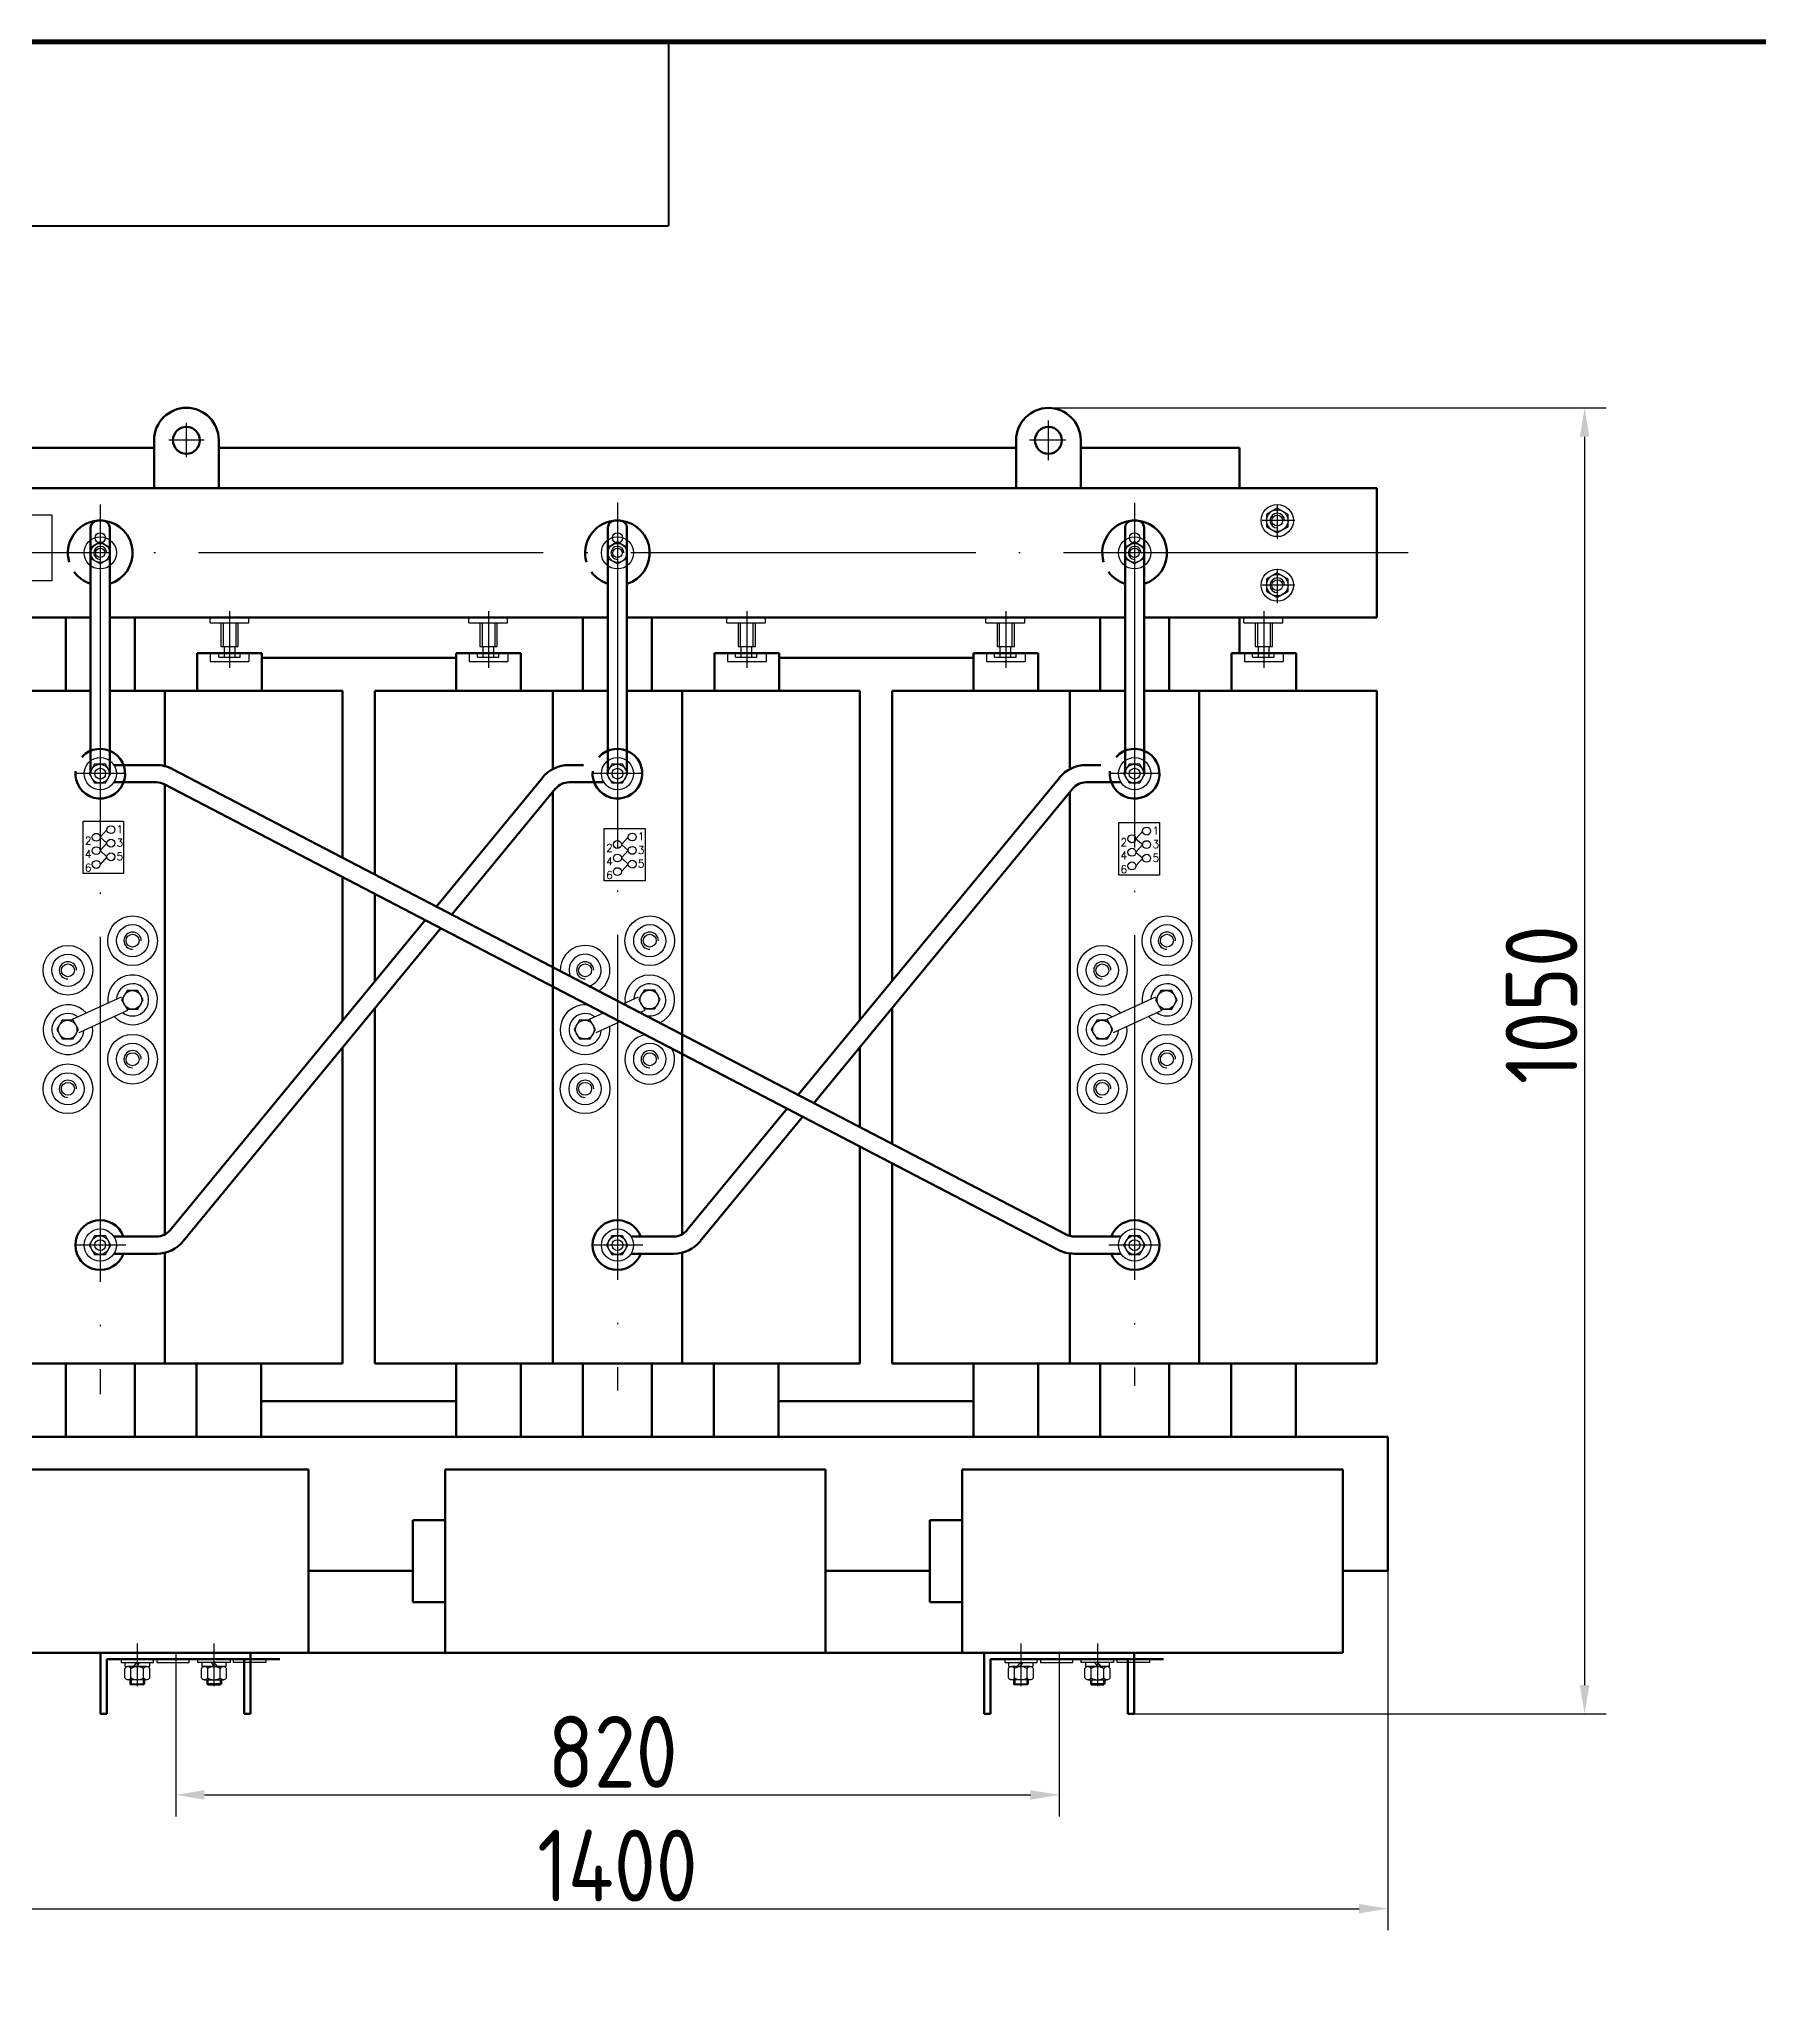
# Model space of a CAD drawing. Header units: millimetres. Extents: x 1190 to 1604, y -412 to -119.
# Drawn here: x 1258.6 to 1378.3, y -265.2 to -128.4 of the extents above; entities that cross this region are included whole.
import ezdxf

# ---------------------------------------------------------------- set-up
doc = ezdxf.new("R2010")
doc.units = ezdxf.units.MM
doc.linetypes.add('ACAD_ISO04W100', pattern=[30, 24, -3, 0, -3])
doc.linetypes.add('HIDDEN', pattern=[9.525, 6.35, -3.175])
doc.layers.get('0').update_dxf_attribs({"color": 1, "linetype": 'ACAD_ISO04W100', "lineweight": 25})
doc.layers.get('Defpoints').update_dxf_attribs({"color": 8, "lineweight": 25})
doc.layers.add('1', color=4, linetype='Continuous')
for name, color, linetype, lineweight in [('标注、文本', 3, 'Continuous', 25), ('粗实线', 4, 'Continuous', 53), ('细实线', 2, 'Continuous', 25), ('虚线', 6, 'HIDDEN', 25)]:
    doc.layers.add(name, color=color, linetype=linetype, lineweight=lineweight)
doc.styles.get("Standard").update_dxf_attribs({"font": 'gbenor.shx', "bigfont": 'gbcbig.shx'})
doc.styles.add('样式 2', font='txt.shx', dxfattribs={"height": 12, "bigfont": 'gbcbig.shx'})
doc.dimstyles.new('1', dxfattribs={"dimtxt": 3.5, "dimasz": 2, "dimexe": 1.5, "dimexo": 0, "dimgap": 0.5, "dimtad": 1, "dimdec": 1, "dimdsep": 46, "dimtxsty": 'Standard', "dimcen": -2.5, "dimclrd": 3, "dimclre": 3, "dimclrt": 3, "dimazin": 2, "dimtfac": 1, "dimtdec": 1, "dimtmove": 0, "dimatfit": 2, "dimfxl": 1.5, "dimarcsym": 0})

# ---------------------------------------------------------------- blocks, each defined once
blk = doc.blocks.new('*D98')
at = {"layer": 'Defpoints', "color": 0, "transparency": 16777216}
for p in [(1245.21, -235.04), (1352.46, -235.04), (1352.46, -258.56)]:
    blk.add_point(p, dxfattribs=at)
at = {"layer": '细实线', "color": 3, "lineweight": -2, "transparency": 16777216}
for p, q in [((1245.21, -235.04), (1245.21, -260.06)), ((1352.46, -235.04), (1352.46, -260.06)), ((1247.21, -258.56), (1350.46, -258.56))]:
    blk.add_line(p, q, dxfattribs=at)
at = {"layer": '细实线', "color": 3, "transparency": 16777216}
for points in [[(1247.21, -258.23), (1247.21, -258.89), (1245.21, -258.56)], [(1350.46, -258.23), (1350.46, -258.89), (1352.46, -258.56)]]:
    blk.add_solid(points, dxfattribs=at)
at = {"layer": '细实线', "color": 3, "transparency": 16777216, "insert": (1298.84, -255.56), "char_height": 5, "attachment_point": 5}
blk.add_mtext('1400', dxfattribs=at)
blk = doc.blocks.new('*D100')
at = {"layer": 'Defpoints', "color": 0, "transparency": 16777216}
for p in [(1268.09, -243.07), (1329.59, -243.21), (1329.59, -250.64)]:
    blk.add_point(p, dxfattribs=at)
at = {"layer": '细实线', "color": 3, "lineweight": -2, "transparency": 16777216}
for p, q in [((1268.09, -243.07), (1268.09, -252.14)), ((1329.59, -243.21), (1329.59, -252.14)), ((1270.09, -250.64), (1327.59, -250.64))]:
    blk.add_line(p, q, dxfattribs=at)
at = {"layer": '细实线', "color": 3, "transparency": 16777216}
for points in [[(1270.09, -250.31), (1270.09, -250.97), (1268.09, -250.64)], [(1327.59, -250.31), (1327.59, -250.97), (1329.59, -250.64)]]:
    blk.add_solid(points, dxfattribs=at)
at = {"layer": '细实线', "color": 3, "transparency": 16777216, "insert": (1298.51, -247.64), "char_height": 5, "attachment_point": 5}
blk.add_mtext('820', dxfattribs=at)
blk = doc.blocks.new('*D101')
at = {"layer": 'Defpoints', "color": 0, "transparency": 16777216}
for p in [(1328.84, -154.08), (1334.81, -244.99), (1366.16, -244.99)]:
    blk.add_point(p, dxfattribs=at)
at = {"layer": '细实线', "color": 3, "lineweight": -2, "transparency": 16777216}
for p, q in [((1328.84, -154.08), (1367.66, -154.08)), ((1366.16, -156.08), (1366.16, -242.99)), ((1334.81, -244.99), (1367.66, -244.99))]:
    blk.add_line(p, q, dxfattribs=at)
at = {"layer": '细实线', "color": 3, "transparency": 16777216}
for points in [[(1365.83, -156.08), (1366.49, -156.08), (1366.16, -154.08)], [(1365.83, -242.99), (1366.49, -242.99), (1366.16, -244.99)]]:
    blk.add_solid(points, dxfattribs=at)
at = {"layer": '细实线', "color": 3, "transparency": 16777216, "insert": (1363.16, -195.62), "char_height": 5, "attachment_point": 5, "rotation": 90}
blk.add_mtext('1050', dxfattribs=at)

msp = doc.modelspace()

# ---------------------------------------------------------------- linework, layer by layer
for p, q in [((1268.84, -157.51), (1268.84, -155.12)), ((1328.84, -157.72), (1328.84, -154.96)), ((1270.08, -156.32), (1267.62, -156.32)), ((1330.06, -156.33), (1327.52, -156.33)), ((1262.84, -160.81), (1262.84, -222.75)), ((1298.84, -160.67), (1298.84, -222.49)), ((1334.84, -160.69), (1334.84, -222.16)), ((1344.77, -160.79), (1344.77, -163.18)), ((1345.98, -161.92), (1343.71, -161.92)), ((1353.88, -164.17), (1244.46, -164.17)), ((1344.77, -165.29), (1344.77, -167.68)), ((1345.98, -166.42), (1343.71, -166.42)), ((1271.84, -168.22), (1271.84, -172.18)), ((1289.87, -168.22), (1289.87, -172.18)), ((1307.84, -168.22), (1307.84, -172.18)), ((1325.87, -168.22), (1325.87, -172.18)), ((1343.84, -168.22), (1343.84, -172.18)), ((1264.61, -179.54), (1261.04, -179.54)), ((1300.61, -179.54), (1297.04, -179.54)), ((1336.61, -179.54), (1333.04, -179.54)), ((1264.61, -212.36), (1261.04, -212.36)), ((1300.61, -212.36), (1297.04, -212.36)), ((1336.61, -212.36), (1333.04, -212.36)), ((1265.42, -240.1), (1265.42, -243.08)), ((1268.09, -240.74), (1268.09, -243.07)), ((1270.75, -240.1), (1270.75, -243.08)), ((1326.92, -240.1), (1326.92, -243.08)), ((1329.59, -240.74), (1329.59, -243.21)), ((1332.25, -240.1), (1332.25, -243.08))]:
    msp.add_line(p, q)
at = {"layer": '1', "color": 0, "lineweight": 40}
for p in [(1302.4, -128.59), (1215.57, -141.41)]:
    msp.add_line(p, (1302.4, -141.41), dxfattribs=at)
at = {"layer": '1', "color": 0, "lineweight": 40, "const_width": 0.345}
msp.add_lwpolyline([(1215.57, -400.92), (1594.46, -400.92), (1594.46, -128.59), (1215.57, -128.59), (1215.57, -400.92)], dxfattribs=at)
at = {"layer": '标注、文本'}
for p, q in [((1263.31, -183.44), (1262.83, -183.97)), ((1262.83, -183.97), (1263.31, -184.38)), ((1263.31, -184.38), (1262.83, -184.9)), ((1299.59, -183.95), (1299.12, -184.47)), ((1299.12, -184.47), (1299.59, -184.88)), ((1335.4, -183.54), (1334.92, -184.07)), ((1334.92, -184.07), (1335.4, -184.48)), ((1335.4, -184.48), (1334.92, -185.01)), ((1262.83, -184.9), (1263.31, -185.33)), ((1263.31, -185.33), (1262.83, -185.86)), ((1299.59, -184.88), (1299.12, -185.41)), ((1299.12, -185.41), (1299.59, -185.84)), ((1299.59, -185.84), (1299.12, -186.36)), ((1334.92, -185.01), (1335.4, -185.43)), ((1335.4, -185.43), (1334.92, -185.96))]:
    msp.add_line(p, q, dxfattribs=at)
at = {"layer": '标注、文本', "color": 2}
msp.add_lwpolyline([(1254.46, -161.53), (1259.48, -161.53), (1259.48, -166.12), (1254.46, -166.12)], close=True, dxfattribs=at)
at = {"layer": '标注、文本'}
for points in [[(1261.64, -182.85), (1264.47, -182.85), (1264.47, -186.5), (1261.64, -186.5)], [(1333.73, -182.95), (1336.57, -182.95), (1336.57, -186.61), (1333.73, -186.61)], [(1297.92, -183.35), (1300.76, -183.35), (1300.76, -187.01), (1297.92, -187.01)]]:
    msp.add_lwpolyline(points, close=True, dxfattribs=at)
for centre, radius in [((1262.84, -163.13), 0.358), ((1298.84, -163.13), 0.358), ((1334.84, -163.13), 0.358), ((1263.58, -183.44), 0.275), ((1335.67, -183.54), 0.275), ((1262.56, -183.97), 0.275), ((1262.56, -184.9), 0.275), ((1263.58, -184.38), 0.275), ((1298.84, -184.47), 0.275), ((1299.87, -183.95), 0.275), ((1299.87, -184.88), 0.275), ((1334.65, -184.07), 0.275), ((1335.67, -184.48), 0.275), ((1262.56, -185.86), 0.275), ((1263.58, -185.33), 0.275), ((1298.84, -185.41), 0.275), ((1298.84, -186.36), 0.275), ((1299.87, -185.84), 0.275), ((1334.65, -185.01), 0.275), ((1334.65, -185.96), 0.275), ((1335.67, -185.43), 0.275)]:
    msp.add_circle(centre, radius, dxfattribs=at)
at = {"layer": '粗实线'}
for p, q in [((1266.59, -156.86), (1255.52, -156.86)), ((1266.59, -156.86), (1263.5, -156.86)), ((1266.59, -159.67), (1266.59, -156.32)), ((1271.09, -159.67), (1271.09, -156.32)), ((1299.5, -156.86), (1271.09, -156.86)), ((1326.59, -156.86), (1299.5, -156.86)), ((1326.59, -159.69), (1326.59, -156.33)), ((1331.09, -159.69), (1331.09, -156.33)), ((1342.15, -156.86), (1331.09, -156.86)), ((1334.17, -156.86), (1331.09, -156.86)), ((1342.15, -156.86), (1342.15, -159.67)), ((1266.59, -159.67), (1245.96, -159.67)), ((1299.5, -159.67), (1263.5, -159.67)), ((1334.17, -159.67), (1299.5, -159.67)), ((1351.71, -159.67), (1331.09, -159.67)), ((1351.71, -168.67), (1351.71, -159.67)), ((1262.17, -179.54), (1262.17, -162.42)), ((1262.67, -161.92), (1262.84, -161.92)), ((1263, -161.92), (1262.84, -161.92)), ((1263.5, -179.54), (1263.5, -162.42)), ((1298.17, -179.54), (1298.17, -162.42)), ((1298.67, -161.92), (1298.84, -161.92)), ((1299, -161.92), (1298.84, -161.92)), ((1299.5, -179.54), (1299.5, -162.42)), ((1334.17, -179.54), (1334.17, -162.42)), ((1334.67, -161.92), (1334.84, -161.92)), ((1335, -161.92), (1334.84, -161.92)), ((1335.5, -179.54), (1335.5, -162.42)), ((1262.17, -168.67), (1245.96, -168.67)), ((1260.44, -168.67), (1260.44, -173.77)), ((1298.17, -168.67), (1263.5, -168.67)), ((1265.24, -168.67), (1265.24, -173.77)), ((1296.44, -168.67), (1296.44, -173.77)), ((1334.17, -168.67), (1299.5, -168.67)), ((1301.24, -168.67), (1301.24, -173.77)), ((1332.44, -168.67), (1332.44, -173.77)), ((1351.71, -168.67), (1335.5, -168.67)), ((1337.24, -168.67), (1337.24, -173.77)), ((1342.15, -168.67), (1342.15, -171.14)), ((1274.09, -171.14), (1269.59, -171.14)), ((1269.59, -171.14), (1269.59, -173.77)), ((1274.09, -171.14), (1274.09, -173.77)), ((1287.62, -171.48), (1274.09, -171.48)), ((1292.12, -171.14), (1287.62, -171.14)), ((1287.62, -171.14), (1287.62, -173.77)), ((1292.12, -171.14), (1292.12, -173.77)), ((1310.09, -171.14), (1305.59, -171.14)), ((1305.59, -171.14), (1305.59, -173.77)), ((1310.09, -171.14), (1310.09, -173.77)), ((1323.62, -171.48), (1310.09, -171.48)), ((1328.12, -171.14), (1323.62, -171.14)), ((1323.62, -171.14), (1323.62, -173.77)), ((1328.12, -171.14), (1328.12, -173.77)), ((1346.09, -171.14), (1341.59, -171.14)), ((1341.59, -171.14), (1341.59, -173.77)), ((1346.09, -171.14), (1346.09, -173.77)), ((1262.17, -173.77), (1245.96, -173.77)), ((1279.71, -173.77), (1263.5, -173.77)), ((1267.34, -173.77), (1267.34, -179.02)), ((1279.71, -173.77), (1279.71, -185.39)), ((1281.96, -173.77), (1281.96, -186.56)), ((1298.17, -173.77), (1281.96, -173.77)), ((1294.34, -173.77), (1294.34, -179.23)), ((1315.71, -173.77), (1299.5, -173.77)), ((1303.34, -173.77), (1303.34, -211.61)), ((1315.71, -173.77), (1315.71, -196.7)), ((1317.96, -173.77), (1317.96, -193.97)), ((1334.17, -173.77), (1317.96, -173.77)), ((1330.34, -173.77), (1330.34, -179.22)), ((1351.71, -173.77), (1335.5, -173.77)), ((1339.34, -173.77), (1339.34, -220.61)), ((1351.71, -173.77), (1351.71, -220.61)), ((1263.79, -178.94), (1266.75, -178.94)), ((1267.86, -179.22), (1330.08, -211.62)), ((1296.48, -178.94), (1295.47, -178.94)), ((1332.48, -178.94), (1331.46, -178.94)), ((1263.79, -180.14), (1266.75, -180.14)), ((1267.3, -180.28), (1329.52, -212.69)), ((1267.34, -180.3), (1267.34, -211.61)), ((1286.24, -188.79), (1293.62, -179.82)), ((1287.32, -189.35), (1294.54, -180.58)), ((1297.88, -180.14), (1295.47, -180.14)), ((1311.43, -201.91), (1329.6, -179.82)), ((1312.51, -202.47), (1330.53, -180.58)), ((1333.88, -180.14), (1331.46, -180.14)), ((1294.34, -180.83), (1294.34, -220.61)), ((1330.34, -180.82), (1330.34, -211.72)), ((1279.71, -186.74), (1279.71, -196.72)), ((1281.96, -187.91), (1281.96, -193.98)), ((1267.7, -211.32), (1285.46, -189.73)), ((1268.62, -212.08), (1286.54, -190.3)), ((1281.96, -195.87), (1281.96, -220.61)), ((1317.96, -195.86), (1317.96, -205.31)), ((1279.71, -198.61), (1279.71, -220.61)), ((1315.71, -198.59), (1315.71, -204.14)), ((1303.68, -211.32), (1310.65, -202.85)), ((1304.61, -212.08), (1311.74, -203.42)), ((1315.71, -205.49), (1315.71, -220.61)), ((1317.96, -206.66), (1317.96, -220.61)), ((1263.79, -211.76), (1266.77, -211.76)), ((1299.79, -211.76), (1302.76, -211.76)), ((1333.88, -211.76), (1330.63, -211.76)), ((1263.79, -212.96), (1266.77, -212.96)), ((1267.34, -212.89), (1267.34, -220.61)), ((1299.79, -212.96), (1302.76, -212.96)), ((1303.34, -212.89), (1303.34, -220.61)), ((1330.34, -212.94), (1330.34, -220.61)), ((1333.88, -212.96), (1330.63, -212.96)), ((1279.71, -220.61), (1245.96, -220.61)), ((1260.44, -220.61), (1260.44, -225.7)), ((1265.24, -220.61), (1265.24, -225.7)), ((1269.55, -220.61), (1269.55, -225.7)), ((1274.05, -220.61), (1274.05, -225.7)), ((1315.71, -220.61), (1281.96, -220.61)), ((1287.62, -220.61), (1287.62, -225.7)), ((1292.12, -220.61), (1292.12, -225.7)), ((1296.44, -220.61), (1296.44, -225.7)), ((1301.24, -220.61), (1301.24, -225.7)), ((1305.55, -220.61), (1305.55, -225.7)), ((1310.05, -220.61), (1310.05, -225.7)), ((1351.71, -220.61), (1317.96, -220.61)), ((1323.62, -220.61), (1323.62, -225.7)), ((1328.12, -220.61), (1328.12, -225.7)), ((1332.44, -220.61), (1332.44, -225.7)), ((1337.24, -220.61), (1337.24, -225.7)), ((1341.55, -220.61), (1341.55, -225.7)), ((1346.05, -220.61), (1346.05, -225.7)), ((1287.62, -223.23), (1274.05, -223.23)), ((1323.62, -223.23), (1310.05, -223.23)), ((1352.46, -225.7), (1245.21, -225.7)), ((1352.46, -225.7), (1352.46, -235.04)), ((1250.84, -227.99), (1277.33, -227.99)), ((1277.33, -227.99), (1277.33, -240.74)), ((1313.33, -227.99), (1286.84, -227.99)), ((1286.84, -227.99), (1286.84, -240.74)), ((1286.84, -227.99), (1313.33, -227.99)), ((1286.84, -227.99), (1286.84, -240.74)), ((1313.33, -227.99), (1313.33, -240.74)), ((1313.33, -227.99), (1313.33, -240.74)), ((1349.33, -227.99), (1322.84, -227.99)), ((1322.84, -227.99), (1322.84, -240.74)), ((1322.84, -227.99), (1322.84, -240.74)), ((1349.33, -227.99), (1349.33, -240.74)), ((1284.59, -231.52), (1284.59, -237.22)), ((1284.59, -231.52), (1286.84, -231.52)), ((1320.59, -231.52), (1320.59, -237.22)), ((1320.59, -231.52), (1322.84, -231.52)), ((1277.33, -235.04), (1284.59, -235.04)), ((1313.33, -235.04), (1320.59, -235.04)), ((1352.46, -235.04), (1349.33, -235.04)), ((1284.59, -237.22), (1286.84, -237.22)), ((1320.59, -237.22), (1322.84, -237.22)), ((1250.84, -240.74), (1349.33, -240.74)), ((1262.86, -240.74), (1273.31, -240.74)), ((1262.86, -244.99), (1262.86, -240.74)), ((1275.8, -240.74), (1265.36, -240.74)), ((1273.16, -240.74), (1268.01, -240.74)), ((1273.31, -244.99), (1273.31, -240.74)), ((1324.36, -240.74), (1334.81, -240.74)), ((1324.36, -244.99), (1324.36, -240.74)), ((1337.3, -240.74), (1326.86, -240.74)), ((1327.01, -240.74), (1332.16, -240.74)), ((1334.81, -244.99), (1334.81, -240.74)), ((1263.31, -241.19), (1272.86, -241.19)), ((1263.31, -244.99), (1263.31, -241.19)), ((1275.35, -241.19), (1265.81, -241.19)), ((1272.86, -244.99), (1272.86, -241.19)), ((1324.81, -241.19), (1334.36, -241.19)), ((1324.81, -244.99), (1324.81, -241.19)), ((1336.85, -241.19), (1327.31, -241.19)), ((1334.36, -244.99), (1334.36, -241.19)), ((1262.86, -244.99), (1263.31, -244.99)), ((1272.86, -244.99), (1273.31, -244.99)), ((1324.36, -244.99), (1324.81, -244.99)), ((1334.36, -244.99), (1334.81, -244.99))]:
    msp.add_line(p, q, dxfattribs=at)
for centre in [(1268.84, -156.33), (1328.84, -156.33)]:
    msp.add_circle(centre, 0.938, dxfattribs=at)
for centre, radius, start, end in [((1268.84, -156.32), 2.25, 0, 180), ((1328.84, -156.33), 2.25, 0, 180), ((1262.84, -164.17), 2.25, 97.8276, 196.373), ((1262.67, -162.42), 0.5, 90, 180), ((1263, -162.42), 0.5, 0, 90), ((1262.84, -164.17), 2.25, 287.142, 82.1724), ((1298.84, -164.17), 2.25, 97.8276, 196.373), ((1298.67, -162.42), 0.5, 90, 180), ((1299, -162.42), 0.5, 0, 90), ((1298.84, -164.17), 2.25, 287.142, 82.1724), ((1334.84, -164.17), 2.25, 97.8276, 196.373), ((1334.67, -162.42), 0.5, 90, 180), ((1335, -162.42), 0.5, 0, 90), ((1334.84, -164.17), 2.25, 287.142, 82.1724), ((1262.84, -164.17), 2.25, 216.2383, 252.858), ((1298.84, -164.17), 2.25, 216.2383, 252.858), ((1334.84, -164.17), 2.25, 216.2383, 252.858), ((1262.84, -179.54), 1.73, 174.2408, 137.9031), ((1298.84, -179.54), 1.73, 174.2408, 137.9031), ((1334.84, -179.54), 1.73, 174.2408, 137.9031), ((1266.75, -181.34), 2.4, 62.488, 90), ((1295.47, -181.34), 2.4, 90, 140.5505), ((1331.46, -181.34), 2.4, 90, 140.5505), ((1266.75, -181.34), 1.2, 62.488, 90), ((1295.47, -181.34), 1.2, 90, 140.5505), ((1331.46, -181.34), 1.2, 90, 140.5505), ((1262.84, -212.36), 1.73, 20.3544, 339.6456), ((1298.84, -212.36), 1.73, 20.3544, 339.6456), ((1334.84, -212.36), 1.73, 200.3544, 159.6456), ((1266.77, -210.56), 1.2, 270, 320.5505), ((1266.77, -210.56), 2.4, 270, 320.5505), ((1302.76, -210.56), 1.2, 270, 320.5505), ((1302.76, -210.56), 2.4, 270, 320.5505), ((1330.63, -210.56), 1.2, 242.488, 270), ((1330.63, -210.56), 2.4, 242.488, 270)]:
    msp.add_arc(centre, radius, start, end, dxfattribs=at)
at = {"layer": '细实线'}
for p, q in [((1270.49, -169.04), (1270.49, -168.67)), ((1270.49, -169.04), (1273.19, -169.04)), ((1271.24, -169.04), (1271.24, -170.69)), ((1271.39, -169.04), (1271.39, -170.69)), ((1272.29, -170.69), (1272.29, -169.04)), ((1272.44, -170.69), (1272.44, -169.04)), ((1273.19, -169.04), (1273.19, -168.67)), ((1288.49, -169.04), (1288.49, -168.67)), ((1288.49, -169.04), (1291.19, -169.04)), ((1289.27, -169.04), (1289.27, -170.69)), ((1289.42, -169.04), (1289.42, -170.69)), ((1290.32, -170.69), (1290.32, -169.04)), ((1290.47, -170.69), (1290.47, -169.04)), ((1291.19, -169.04), (1291.19, -168.67)), ((1306.45, -169.04), (1306.45, -168.67)), ((1306.45, -169.04), (1309.15, -169.04)), ((1307.24, -169.04), (1307.24, -170.69)), ((1307.39, -169.04), (1307.39, -170.69)), ((1308.29, -170.69), (1308.29, -169.04)), ((1308.44, -170.69), (1308.44, -169.04)), ((1309.15, -169.04), (1309.15, -168.67)), ((1324.49, -169.04), (1324.49, -168.67)), ((1324.49, -169.04), (1327.19, -169.04)), ((1325.27, -169.04), (1325.27, -170.69)), ((1325.42, -169.04), (1325.42, -170.69)), ((1326.32, -170.69), (1326.32, -169.04)), ((1326.47, -170.69), (1326.47, -169.04)), ((1327.19, -169.04), (1327.19, -168.67)), ((1342.45, -169.04), (1342.45, -168.67)), ((1342.45, -169.04), (1345.15, -169.04)), ((1343.24, -169.04), (1343.24, -170.69)), ((1343.39, -169.04), (1343.39, -170.69)), ((1344.29, -170.69), (1344.29, -169.04)), ((1344.44, -170.69), (1344.44, -169.04)), ((1345.15, -169.04), (1345.15, -168.67)), ((1271.24, -170.69), (1272.44, -170.69)), ((1271.46, -170.69), (1271.46, -171.14)), ((1272.21, -170.69), (1272.21, -171.14)), ((1289.27, -170.69), (1290.47, -170.69)), ((1289.46, -170.69), (1289.46, -171.14)), ((1290.21, -170.69), (1290.21, -171.14)), ((1307.24, -170.69), (1308.44, -170.69)), ((1307.43, -170.69), (1307.43, -171.14)), ((1308.18, -170.69), (1308.18, -171.14)), ((1325.27, -170.69), (1326.47, -170.69)), ((1325.46, -170.69), (1325.46, -171.14)), ((1326.21, -170.69), (1326.21, -171.14)), ((1343.24, -170.69), (1344.44, -170.69)), ((1343.43, -170.69), (1343.43, -171.14)), ((1344.18, -170.69), (1344.18, -171.14)), ((1260.9, -196.63), (1264.31, -195.07)), ((1299.24, -195.56), (1300.31, -195.07)), ((1332.9, -196.63), (1336.31, -195.07)), ((1261.37, -197.57), (1264.76, -196.01)), ((1296.9, -196.63), (1297.86, -196.19)), ((1297.37, -197.57), (1299.03, -196.8)), ((1300.41, -196.17), (1300.76, -196.01)), ((1333.37, -197.57), (1336.76, -196.01)), ((1264.3, -241.19), (1264.3, -241.43)), ((1264.3, -241.43), (1266.55, -241.43)), ((1264.55, -242.49), (1264.55, -241.84)), ((1264.58, -241.71), (1264.58, -241.43)), ((1264.58, -241.43), (1266.26, -241.43)), ((1264.58, -241.71), (1266.26, -241.71)), ((1266.07, -241.71), (1264.77, -241.71)), ((1264.98, -242.49), (1264.98, -241.84)), ((1265.18, -241.71), (1265.39, -241.43)), ((1265.38, -241.71), (1265.59, -241.43)), ((1265.86, -242.49), (1265.86, -241.84)), ((1266.26, -241.43), (1266.26, -241.71)), ((1266.29, -242.49), (1266.29, -241.84)), ((1266.55, -241.43), (1266.55, -241.19)), ((1266.79, -241.19), (1266.79, -241.43)), ((1266.79, -241.43), (1269.04, -241.43)), ((1267.07, -241.43), (1268.76, -241.43)), ((1269.04, -241.43), (1269.04, -241.19)), ((1269.63, -241.43), (1269.63, -241.19)), ((1271.88, -241.43), (1269.63, -241.43)), ((1269.88, -242.49), (1269.88, -241.84)), ((1269.91, -241.43), (1269.91, -241.71)), ((1271.6, -241.43), (1269.91, -241.43)), ((1271.6, -241.71), (1269.91, -241.71)), ((1270.1, -241.71), (1271.41, -241.71)), ((1270.32, -242.49), (1270.32, -241.84)), ((1270.8, -241.71), (1270.58, -241.43)), ((1271, -241.71), (1270.78, -241.43)), ((1271.19, -242.49), (1271.19, -241.84)), ((1271.6, -241.71), (1271.6, -241.43)), ((1271.63, -242.49), (1271.63, -241.84)), ((1271.88, -241.19), (1271.88, -241.43)), ((1272.12, -241.43), (1272.12, -241.19)), ((1274.37, -241.43), (1272.12, -241.43)), ((1274.09, -241.43), (1272.41, -241.43)), ((1274.37, -241.19), (1274.37, -241.43)), ((1325.8, -241.19), (1325.8, -241.43)), ((1325.8, -241.43), (1328.05, -241.43)), ((1326.05, -242.49), (1326.05, -241.84)), ((1326.08, -241.71), (1326.08, -241.43)), ((1326.08, -241.43), (1327.76, -241.43)), ((1326.08, -241.71), (1327.76, -241.71)), ((1327.57, -241.71), (1326.27, -241.71)), ((1326.48, -242.49), (1326.48, -241.84)), ((1326.68, -241.71), (1326.89, -241.43)), ((1326.88, -241.71), (1327.09, -241.43)), ((1327.36, -242.49), (1327.36, -241.84)), ((1327.76, -241.43), (1327.76, -241.71)), ((1327.79, -242.49), (1327.79, -241.84)), ((1328.05, -241.43), (1328.05, -241.19)), ((1328.29, -241.19), (1328.29, -241.43)), ((1328.29, -241.43), (1330.54, -241.43)), ((1328.57, -241.43), (1330.26, -241.43)), ((1330.54, -241.43), (1330.54, -241.19)), ((1331.13, -241.43), (1331.13, -241.19)), ((1333.38, -241.43), (1331.13, -241.43)), ((1331.38, -242.49), (1331.38, -241.84)), ((1331.41, -241.43), (1331.41, -241.71)), ((1333.1, -241.43), (1331.41, -241.43)), ((1333.1, -241.71), (1331.41, -241.71)), ((1331.6, -241.71), (1332.91, -241.71)), ((1331.82, -242.49), (1331.82, -241.84)), ((1332.3, -241.71), (1332.08, -241.43)), ((1332.5, -241.71), (1332.28, -241.43)), ((1332.69, -242.49), (1332.69, -241.84)), ((1333.1, -241.71), (1333.1, -241.43)), ((1333.13, -242.49), (1333.13, -241.84)), ((1333.38, -241.19), (1333.38, -241.43)), ((1333.62, -241.43), (1333.62, -241.19)), ((1335.87, -241.43), (1333.62, -241.43)), ((1335.59, -241.43), (1333.91, -241.43)), ((1335.87, -241.19), (1335.87, -241.43)), ((1266.07, -242.62), (1264.77, -242.62)), ((1266.07, -242.62), (1264.77, -242.62)), ((1264.91, -242.62), (1264.91, -242.85)), ((1264.91, -242.62), (1264.91, -242.9)), ((1264.91, -242.9), (1265.92, -242.9)), ((1264.91, -242.9), (1264.99, -242.98)), ((1264.99, -242.62), (1264.99, -242.98)), ((1265.83, -242.98), (1264.99, -242.98)), ((1265.83, -242.62), (1265.83, -242.98)), ((1265.83, -242.98), (1265.92, -242.9)), ((1265.92, -242.62), (1265.92, -242.9)), ((1270.1, -242.62), (1271.41, -242.62)), ((1270.1, -242.62), (1271.41, -242.62)), ((1270.26, -242.62), (1270.26, -242.9)), ((1271.27, -242.9), (1270.26, -242.9)), ((1270.34, -242.98), (1270.26, -242.9)), ((1270.34, -242.62), (1270.34, -242.98)), ((1270.34, -242.98), (1271.18, -242.98)), ((1271.18, -242.62), (1271.18, -242.98)), ((1271.27, -242.9), (1271.18, -242.98)), ((1271.27, -242.62), (1271.27, -242.85)), ((1271.27, -242.62), (1271.27, -242.9)), ((1327.57, -242.62), (1326.27, -242.62)), ((1327.57, -242.62), (1326.27, -242.62)), ((1326.41, -242.62), (1326.41, -242.85)), ((1326.41, -242.62), (1326.41, -242.9)), ((1326.41, -242.9), (1327.42, -242.9)), ((1326.41, -242.9), (1326.49, -242.98)), ((1326.49, -242.62), (1326.49, -242.98)), ((1327.33, -242.98), (1326.49, -242.98)), ((1327.33, -242.62), (1327.33, -242.98)), ((1327.33, -242.98), (1327.42, -242.9)), ((1327.42, -242.62), (1327.42, -242.9)), ((1331.6, -242.62), (1332.91, -242.62)), ((1331.6, -242.62), (1332.91, -242.62)), ((1331.76, -242.62), (1331.76, -242.9)), ((1332.77, -242.9), (1331.76, -242.9)), ((1331.84, -242.98), (1331.76, -242.9)), ((1331.84, -242.62), (1331.84, -242.98)), ((1331.84, -242.98), (1332.68, -242.98)), ((1332.68, -242.62), (1332.68, -242.98)), ((1332.77, -242.9), (1332.68, -242.98)), ((1332.77, -242.62), (1332.77, -242.85)), ((1332.77, -242.62), (1332.77, -242.9))]:
    msp.add_line(p, q, dxfattribs=at)
for points in [[(1345.52, -161.49), (1344.77, -161.05), (1344.02, -161.49), (1344.02, -162.35), (1344.77, -162.78), (1345.52, -162.35)], [(1263.49, -163.79), (1262.84, -163.41), (1262.18, -163.79), (1262.18, -164.55), (1262.84, -164.93), (1263.49, -164.55)], [(1299.49, -163.79), (1298.84, -163.41), (1298.18, -163.79), (1298.18, -164.55), (1298.84, -164.93), (1299.49, -164.55)], [(1335.49, -163.79), (1334.84, -163.41), (1334.18, -163.79), (1334.18, -164.55), (1334.84, -164.93), (1335.49, -164.55)], [(1345.52, -165.99), (1344.77, -165.55), (1344.02, -165.99), (1344.02, -166.85), (1344.77, -167.28), (1345.52, -166.85)], [(1262.45, -178.89), (1262.07, -179.54), (1262.45, -180.19), (1263.2, -180.19), (1263.57, -179.54), (1263.2, -178.89)], [(1298.45, -178.89), (1298.07, -179.54), (1298.45, -180.19), (1299.2, -180.19), (1299.57, -179.54), (1299.2, -178.89)], [(1334.45, -178.89), (1334.07, -179.54), (1334.45, -180.19), (1335.2, -180.19), (1335.57, -179.54), (1335.2, -178.89)], [(1264.71, -194.64), (1264.33, -195.29), (1264.71, -195.94), (1265.46, -195.94), (1265.83, -195.29), (1265.46, -194.64)], [(1300.7, -194.62), (1300.32, -195.27), (1300.7, -195.92), (1301.45, -195.92), (1301.82, -195.27), (1301.45, -194.62)], [(1336.67, -194.64), (1336.3, -195.29), (1336.67, -195.94), (1337.42, -195.94), (1337.8, -195.29), (1337.42, -194.64)], [(1260.2, -196.71), (1259.82, -197.36), (1260.2, -198.01), (1260.95, -198.01), (1261.32, -197.36), (1260.95, -196.71)], [(1296.2, -196.71), (1295.82, -197.36), (1296.2, -198.01), (1296.95, -198.01), (1297.32, -197.36), (1296.95, -196.71)], [(1332.2, -196.71), (1331.82, -197.36), (1332.2, -198.01), (1332.95, -198.01), (1333.32, -197.36), (1332.95, -196.71)], [(1262.45, -211.71), (1262.07, -212.36), (1262.45, -213.01), (1263.2, -213.01), (1263.57, -212.36), (1263.2, -211.71)], [(1298.45, -211.71), (1298.07, -212.36), (1298.45, -213.01), (1299.2, -213.01), (1299.57, -212.36), (1299.2, -211.71)], [(1334.45, -211.71), (1334.07, -212.36), (1334.45, -213.01), (1335.2, -213.01), (1335.57, -212.36), (1335.2, -211.71)]]:
    msp.add_lwpolyline(points, close=True, dxfattribs=at)
for centre, radius in [((1344.77, -161.92), 1.12), ((1344.77, -161.92), 0.75), ((1344.77, -161.92), 0.375), ((1262.84, -164.17), 1.12), ((1262.84, -164.17), 0.658), ((1262.84, -164.17), 0.329), ((1298.84, -164.17), 1.12), ((1298.84, -164.17), 0.658), ((1298.84, -164.17), 0.329), ((1334.84, -164.17), 1.12), ((1334.84, -164.17), 0.658), ((1334.84, -164.17), 0.329), ((1344.77, -166.42), 1.12), ((1344.77, -166.42), 0.75), ((1344.77, -166.42), 0.375), ((1262.84, -179.54), 1.12), ((1262.82, -179.54), 0.65), ((1262.84, -179.54), 0.375), ((1298.84, -179.54), 1.12), ((1298.82, -179.54), 0.65), ((1298.84, -179.54), 0.375), ((1334.84, -179.54), 1.12), ((1334.82, -179.54), 0.65), ((1334.84, -179.54), 0.375), ((1265.09, -191.17), 1.73), ((1265.09, -191.17), 1.12), ((1301.09, -191.17), 1.73), ((1301.09, -191.17), 1.12), ((1337.09, -191.17), 1.73), ((1337.09, -191.17), 1.12), ((1260.59, -193.23), 1.73), ((1265.09, -191.17), 0.45), ((1301.09, -191.17), 0.45), ((1332.59, -193.23), 1.73), ((1337.09, -191.17), 0.45), ((1260.59, -193.23), 1.12), ((1260.59, -193.23), 0.45), ((1296.59, -193.23), 0.45), ((1332.59, -193.23), 1.12), ((1332.59, -193.23), 0.45), ((1265.08, -195.29), 0.65), ((1301.07, -195.27), 0.65), ((1337.05, -195.29), 0.65), ((1260.57, -197.36), 0.65), ((1296.57, -197.36), 0.65), ((1332.57, -197.36), 0.65), ((1265.09, -199.42), 1.73), ((1265.09, -199.42), 1.12), ((1301.09, -199.42), 1.12), ((1337.09, -199.42), 1.73), ((1337.09, -199.42), 1.12), ((1260.59, -201.48), 1.73), ((1265.09, -199.42), 0.45), ((1296.59, -201.48), 1.73), ((1301.09, -199.42), 0.45), ((1332.59, -201.48), 1.73), ((1337.09, -199.42), 0.45), ((1260.59, -201.48), 1.12), ((1260.59, -201.48), 0.45), ((1296.59, -201.48), 1.12), ((1296.59, -201.48), 0.45), ((1332.59, -201.48), 1.12), ((1332.59, -201.48), 0.45), ((1262.84, -212.36), 1.12), ((1262.82, -212.36), 0.65), ((1262.84, -212.36), 0.375), ((1298.84, -212.36), 1.12), ((1298.82, -212.36), 0.65), ((1298.84, -212.36), 0.375), ((1334.84, -212.36), 1.12), ((1334.82, -212.36), 0.65), ((1334.84, -212.36), 0.375)]:
    msp.add_circle(centre, radius, dxfattribs=at)
for centre, radius, start, end in [((1344.77, -161.92), 0.513, 0, 270), ((1262.84, -164.17), 0.45, 0, 270), ((1298.84, -164.17), 0.45, 0, 270), ((1334.84, -164.17), 0.45, 0, 270), ((1344.77, -166.42), 0.513, 0, 270), ((1265.09, -191.17), 0.6, 0, 270), ((1296.59, -193.23), 1.73, 303.355, 181.621), ((1301.09, -191.17), 0.6, 0, 270), ((1337.09, -191.17), 0.6, 0, 270), ((1260.59, -193.23), 0.6, 0, 270), ((1296.59, -193.23), 1.12, 284.2011, 200.7749), ((1296.59, -193.23), 0.6, 0, 270), ((1332.59, -193.23), 0.6, 0, 270), ((1265.09, -195.29), 1.73, 222.0048, 186.8139), ((1265.09, -195.29), 1.12, 231.8452, 176.6528), ((1301.09, -195.29), 1.73, 293.3312, 186.8139), ((1301.09, -195.29), 1.12, 256.9727, 176.6528), ((1337.09, -195.29), 1.73, 222.0048, 186.8139), ((1337.09, -195.29), 1.12, 231.8452, 176.6528), ((1260.59, -197.36), 1.73, 42.429, 7.1804), ((1296.59, -197.36), 1.73, 82.705, 7.1804), ((1332.59, -197.36), 1.73, 42.429, 7.1804), ((1260.59, -197.36), 1.12, 52.582, 357.2204), ((1296.59, -197.36), 1.12, 52.582, 357.2204), ((1332.59, -197.36), 1.12, 52.582, 357.2204), ((1301.09, -199.42), 1.73, 99.9473, 25.0286), ((1265.09, -199.42), 0.6, 0, 270), ((1301.09, -199.42), 0.6, 0, 270), ((1337.09, -199.42), 0.6, 0, 270), ((1260.59, -201.48), 0.6, 0, 270), ((1296.59, -201.48), 0.6, 0, 270), ((1332.59, -201.48), 0.6, 0, 270), ((1264.77, -241.96), 0.252, 30, 150), ((1265.42, -242.53), 0.818, 57.7677, 122.2323), ((1266.07, -241.96), 0.252, 30, 150), ((1270.1, -241.96), 0.252, 30, 150), ((1270.75, -242.53), 0.818, 57.7677, 122.2323), ((1271.41, -241.96), 0.252, 30, 150), ((1326.27, -241.96), 0.252, 30, 150), ((1326.92, -242.53), 0.818, 57.7677, 122.2323), ((1327.57, -241.96), 0.252, 30, 150), ((1331.6, -241.96), 0.252, 30, 150), ((1332.25, -242.53), 0.818, 57.7677, 122.2323), ((1332.91, -241.96), 0.252, 30, 150), ((1264.77, -242.36), 0.252, 210, 330), ((1265.42, -241.8), 0.818, 237.7677, 302.2323), ((1266.07, -242.36), 0.252, 210, 330), ((1270.1, -242.36), 0.252, 210, 330), ((1270.75, -241.8), 0.818, 237.7677, 302.2323), ((1271.41, -242.36), 0.252, 210, 330), ((1326.27, -242.36), 0.252, 210, 330), ((1326.92, -241.8), 0.818, 237.7677, 302.2323), ((1327.57, -242.36), 0.252, 210, 330), ((1331.6, -242.36), 0.252, 210, 330), ((1332.25, -241.8), 0.818, 237.7677, 302.2323), ((1332.91, -242.36), 0.252, 210, 330)]:
    msp.add_arc(centre, radius, start, end, dxfattribs=at)
at = {"layer": '虚线'}
for p, q in [((1270.49, -171.14), (1270.49, -171.74)), ((1270.49, -171.74), (1273.19, -171.74)), ((1271.09, -171.44), (1271.09, -171.14)), ((1271.09, -171.44), (1272.59, -171.44)), ((1271.46, -171.14), (1271.46, -171.44)), ((1272.21, -171.14), (1272.21, -171.44)), ((1272.59, -171.44), (1272.59, -171.14)), ((1273.19, -171.14), (1273.19, -171.74)), ((1288.52, -171.14), (1288.52, -171.74)), ((1288.52, -171.74), (1291.22, -171.74)), ((1289.09, -171.44), (1289.09, -171.14)), ((1289.09, -171.44), (1290.59, -171.44)), ((1289.46, -171.14), (1289.46, -171.44)), ((1290.21, -171.14), (1290.21, -171.44)), ((1290.59, -171.44), (1290.59, -171.14)), ((1291.22, -171.14), (1291.22, -171.74)), ((1306.49, -171.14), (1306.49, -171.74)), ((1306.49, -171.74), (1309.19, -171.74)), ((1307.05, -171.44), (1307.05, -171.14)), ((1307.05, -171.44), (1308.55, -171.44)), ((1307.43, -171.14), (1307.43, -171.44)), ((1308.18, -171.14), (1308.18, -171.44)), ((1308.55, -171.44), (1308.55, -171.14)), ((1309.19, -171.14), (1309.19, -171.74)), ((1324.52, -171.14), (1324.52, -171.74)), ((1324.52, -171.74), (1327.22, -171.74)), ((1325.09, -171.44), (1325.09, -171.14)), ((1325.09, -171.44), (1326.59, -171.44)), ((1325.46, -171.14), (1325.46, -171.44)), ((1326.21, -171.14), (1326.21, -171.44)), ((1326.59, -171.44), (1326.59, -171.14)), ((1327.22, -171.14), (1327.22, -171.74)), ((1342.49, -171.14), (1342.49, -171.74)), ((1342.49, -171.74), (1345.19, -171.74)), ((1343.05, -171.44), (1343.05, -171.14)), ((1343.05, -171.44), (1344.55, -171.44)), ((1343.43, -171.14), (1343.43, -171.44)), ((1344.18, -171.14), (1344.18, -171.44)), ((1344.55, -171.44), (1344.55, -171.14)), ((1345.19, -171.14), (1345.19, -171.74))]:
    msp.add_line(p, q, dxfattribs=at)

# ---------------------------------------------------------------- texts
at = {"layer": '标注、文本', "char_height": 0.54, "width": 0.2783, "attachment_point": 1, "style": '样式 2'}
for s, insert in [('1', (1263.98, -183.14)), ('1', (1336.08, -183.24)), ('2', (1261.77, -183.93)), ('3', (1263.98, -184.07)), ('2', (1298.05, -184.44)), ('3', (1300.27, -184.58)), ('1', (1300.27, -183.64)), ('2', (1333.86, -184.04)), ('3', (1336.08, -184.18)), ('4', (1261.77, -184.87)), ('6', (1261.77, -185.82)), ('5', (1263.98, -185.03)), ('4', (1298.05, -185.38)), ('5', (1300.27, -185.53)), ('4', (1333.86, -184.97)), ('6', (1333.86, -185.93)), ('5', (1336.08, -185.13)), ('6', (1298.05, -186.33))]:
    msp.add_mtext(s, dxfattribs=dict(at, insert=insert))

# ---------------------------------------------------------------- dimensions: what is measured, and where the dimension line sits
at = {"layer": '细实线'}
dim = msp.add_linear_dim(base=(1366.16, -244.99), p1=(1328.84, -154.08), p2=(1334.81, -244.99), angle=90, text='1050', dimstyle='1', override={"dimtxt": 5}, dxfattribs=at)
dim.commit()
dim.dimension.update_dxf_attribs({"geometry": '*D101', "text_midpoint": (1366.16, -195.62), "dimtype": 160})
dim = msp.add_linear_dim(base=(1352.46, -258.56), p1=(1245.21, -235.04), p2=(1352.46, -235.04), text='1400', dimstyle='1', override={"dimtxt": 5}, dxfattribs=at)
dim.commit()
dim.dimension.update_dxf_attribs({"geometry": '*D98', "text_midpoint": (1298.84, -255.56)})
dim = msp.add_linear_dim(base=(1329.59, -250.64), p1=(1268.09, -243.07), p2=(1329.59, -243.21), text='820', dimstyle='1', override={"dimtxt": 5}, dxfattribs=at)
dim.commit()
dim.dimension.update_dxf_attribs({"geometry": '*D100', "text_midpoint": (1298.51, -250.64), "dimtype": 160})

doc.saveas('drawing.dxf')
